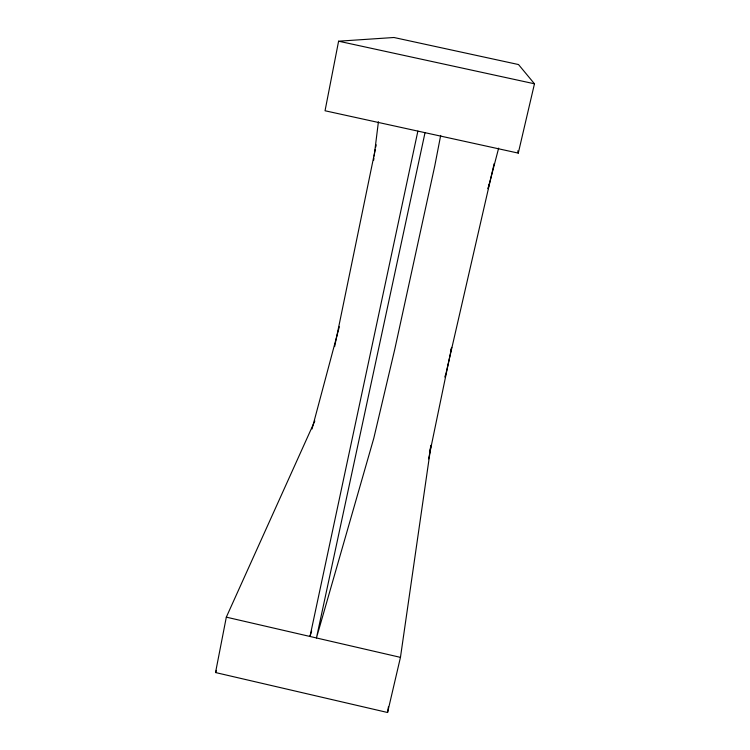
<?xml version="1.0" encoding="UTF-8"?>
<svg xmlns="http://www.w3.org/2000/svg" width="750" height="750" viewBox="0 0 750 750"><rect width="100%" height="100%" fill="white"/><g stroke="black" fill="none" stroke-linecap="round" stroke-linejoin="round"><path stroke-width="1.12" d="M373.65 160.266L373.912 158.128M374.175 155.991L378.412 121.781M445.406 375.094L445.125 377.25L494.156 163.594M314.831 420.966L226.322 617.147L215.531 672.544L387.572 712.5L400.453 657.366L431.034 445.256L429.478 452.006M387.572 712.5L388.453 706.716M338.597 41.194L325.041 110.766L518.278 153.112L534.469 83.794L518.513 64.547L393.956 37.5L338.597 41.194L534.469 83.794M440.681 135.422L434.756 166.003L394.734 349.434L373.791 438.263L316.444 637.959L425.025 132.675M488.991 184.219L488.062 188.728L498.656 148.125M334.65 346.566L375.272 149.372M375.741 147.103L376.209 144.834M428.578 458.869L451.669 347.381L450.459 351.872M417.872 131.109L309.994 636.478L311.672 630.881M312.028 428.981L339.309 326.784M215.531 672.544L216.45 670.397M226.322 617.147L400.453 657.366M517.772 150.844L518.278 153.112"/></g></svg>
